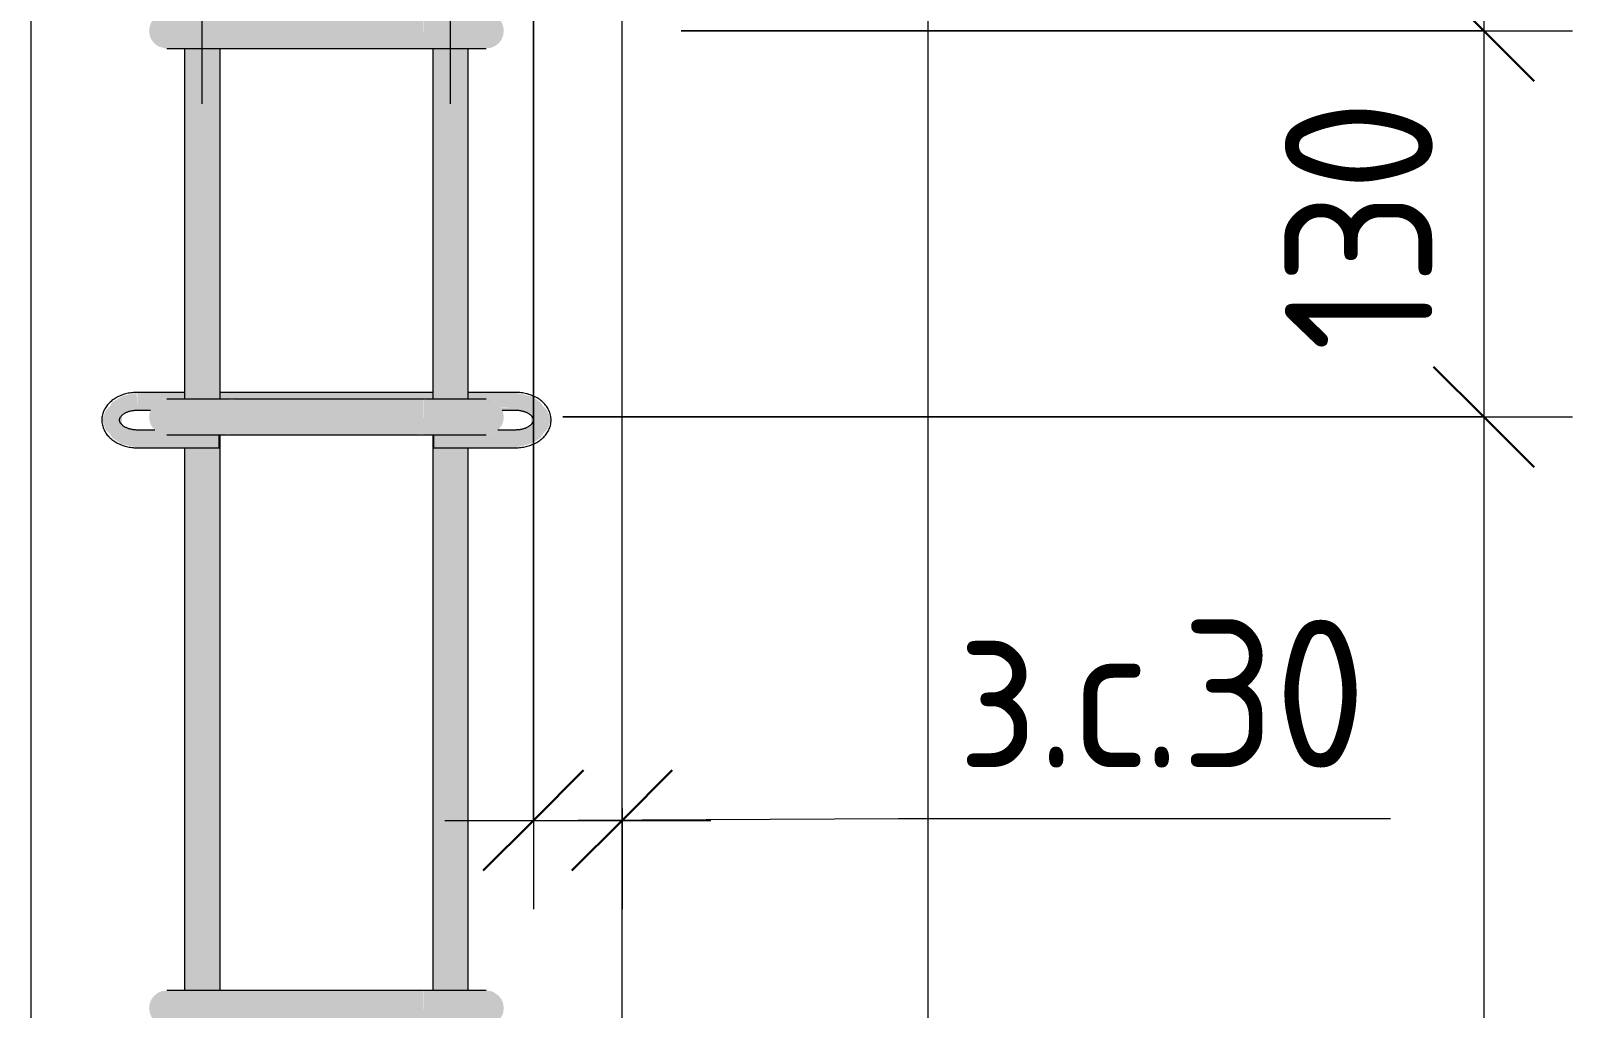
# Model space of a CAD drawing. Header units: millimetres. Extents: x 23200 to 49062, y -2858 to 35213.
# Drawn here: x 43885 to 44408, y -650 to -319 of the extents above; entities that cross this region are included whole.
import ezdxf

# ---------------------------------------------------------------- set-up
doc = ezdxf.new("R2010")
doc.units = ezdxf.units.MM
for name, color, linetype, lineweight in [('AA_Dim', 7, 'Continuous', 9), ('AA_Dim-20', 7, 'Continuous', 9), ('AA_Linii', 7, 'Continuous', 9), ('AA_Oformlenie', 7, 'Continuous', 9), ('AF_Stena_Опалубка', 253, 'Continuous', 20), ('KR_Armatura_Tonkie', 7, 'Continuous', 20)]:
    doc.layers.add(name, color=color, linetype=linetype, lineweight=lineweight)
doc.styles.add('ISOCPEUR_1', font='isocpeur.ttf', dxfattribs={"width": 0.9, "height": 50})
doc.dimstyles.new('00_Точн_3_знака__прозр_', dxfattribs={"dimscale": 304.8, "dimtxt": 49.799059, "dimasz": 0.111549, "dimexe": 0.098425, "dimexo": 0.065617, "dimgap": 0.006562, "dimtad": 1, "dimdec": 3, "dimrnd": 0.001, "dimdsep": 46, "dimtxsty": 'ISOCPEUR_1', "dimblk1": 'OBLIQUE', "dimblk2": 'OBLIQUE', "dimsah": 1, "dimcen": 0.09, "dimdle": 0.098425, "dimazin": 0, "dimtfac": 1, "dimtdec": 4, "dimtix": 1, "dimtmove": 0, "dimatfit": 3, "dimfxl": 1, "dimtvp": 1, "dimtolj": 1, "dimtzin": 0, "dimlwd": 18, "dimlwe": 18, "dimarcsym": 2})
doc.dimstyles.new('00_Точн_3_знака__прозр__1', dxfattribs={"dimscale": 304.8, "dimtxt": 49.799059, "dimasz": 0.111549, "dimexe": 0.098425, "dimexo": 0.065617, "dimgap": 0.006562, "dimtad": 1, "dimdec": 3, "dimrnd": 0.001, "dimdsep": 46, "dimtxsty": 'ISOCPEUR_1', "dimblk1": 'OBLIQUE', "dimblk2": 'OBLIQUE', "dimsah": 1, "dimcen": 0.09, "dimdle": 0.098425, "dimazin": 0, "dimtfac": 1, "dimtdec": 4, "dimtix": 1, "dimtmove": 1, "dimatfit": 3, "dimfxl": 1, "dimtvp": 1, "dimtolj": 1, "dimtzin": 0, "dimlwd": 18, "dimlwe": 18, "dimarcsym": 2})
doc.dimstyles.new('05_Округл_5мм__прозр_', dxfattribs={"dimscale": 304.8, "dimtxt": 49.799059, "dimasz": 0.111549, "dimexe": 0.098425, "dimexo": 0.065617, "dimgap": 0.006562, "dimtad": 1, "dimdec": 0, "dimrnd": 5, "dimdsep": 46, "dimtxsty": 'ISOCPEUR_1', "dimblk1": 'OBLIQUE', "dimblk2": 'OBLIQUE', "dimsah": 1, "dimcen": 0.09, "dimdle": 0.098425, "dimazin": 0, "dimtfac": 1, "dimtdec": 4, "dimtix": 1, "dimtmove": 1, "dimatfit": 3, "dimfxl": 1, "dimtvp": 1, "dimtolj": 1, "dimtzin": 0, "dimlwd": 18, "dimlwe": 18, "dimarcsym": 2})
doc.dimstyles.new('05_Округл_5мм__прозр__1', dxfattribs={"dimscale": 304.8, "dimtxt": 49.799059, "dimasz": 0.111549, "dimexe": 0.098425, "dimexo": 0.065617, "dimgap": 0.006562, "dimtad": 1, "dimdec": 0, "dimrnd": 5, "dimdsep": 46, "dimtxsty": 'ISOCPEUR_1', "dimblk1": 'OBLIQUE', "dimblk2": 'OBLIQUE', "dimsah": 1, "dimcen": 0.09, "dimdle": 0.098425, "dimazin": 0, "dimtfac": 1, "dimtdec": 4, "dimtix": 1, "dimtmove": 0, "dimatfit": 3, "dimfxl": 1, "dimtvp": 1, "dimtolj": 1, "dimtzin": 0, "dimlwd": 18, "dimlwe": 18, "dimarcsym": 2})

# ---------------------------------------------------------------- blocks, each defined once
blk = doc.blocks.new('350_Хомут прямоугольный верт _НесАрм_РабПлоск_ - 350_Хомут прямоугольный верт _НесАрм_РабПлоск_-3805022-Сечение 5')
at = {"layer": 'KR_Armatura_Tonkie', "lineweight": 9}
for points in [[(-31766.47, -456), (-31748, -455.8), (-31748, -444), (-31770.55, -444.2), (-31772, -444.8), (-31773.35, -445.89), (-31774.2, -447), (-31774.8, -448.45), (-31775, -450), (-31774.8, -451.55), (-31774.2, -453), (-31773.24, -454.24), (-31771.83, -455.27), (-31769.83, -455.89), (-31767.46, -456), (-31766.64, -456)], [(-31724.37, -456), (-31682, -455.8), (-31682.11, -444), (-31748, -444.2), (-31748, -456), (-31738.46, -456)], [(-31675.06, -456), (-31659.45, -455.8), (-31657.75, -455.01), (-31656.76, -454.24), (-31655.8, -453), (-31655.2, -451.55), (-31655, -450), (-31655.2, -448.45), (-31655.8, -447), (-31656.76, -445.76), (-31658.32, -444.67), (-31659.45, -444.2), (-31662.41, -444), (-31682, -444.2), (-31682, -456), (-31675.13, -456)]]:
    blk.add_hatch(color=256, dxfattribs=at).paths.add_polyline_path(points)
at = {"layer": 'KR_Armatura_Tonkie'}
for p, q in [((-31682, -444), (-31748, -444)), ((-31748, -456), (-31682, -456))]:
    blk.add_line(p, q, dxfattribs=at)
at = {"layer": 'KR_Armatura_Tonkie', "flags": 128}
for points in [[(-31748, -444), (-31748.84, -444), (-31749.68, -444), (-31750.51, -444), (-31751.35, -444), (-31752.17, -444), (-31752.99, -444), (-31753.8, -444), (-31754.61, -444), (-31755.4, -444), (-31756.18, -444), (-31756.94, -444), (-31757.7, -444), (-31758.43, -444), (-31759.15, -444), (-31759.86, -444), (-31760.54, -444), (-31761.2, -444), (-31761.85, -444), (-31762.47, -444), (-31763.06, -444), (-31763.64, -444), (-31764.19, -444), (-31764.71, -444), (-31765.2, -444), (-31765.67, -444), (-31766.11, -444), (-31766.52, -444), (-31766.9, -444), (-31767.25, -444), (-31767.57, -444), (-31767.86, -444), (-31768.12, -444), (-31768.34, -444), (-31768.54, -444), (-31768.69, -444), (-31768.82, -444), (-31768.91, -444), (-31768.97, -444), (-31769, -444), (-31769, -444)], [(-31661, -444), (-31661.02, -444), (-31661.07, -444), (-31661.15, -444), (-31661.27, -444), (-31661.42, -444), (-31661.6, -444), (-31661.82, -444), (-31662.07, -444), (-31662.35, -444), (-31662.66, -444), (-31663, -444), (-31663.37, -444), (-31663.78, -444), (-31664.21, -444), (-31664.67, -444), (-31665.16, -444), (-31665.67, -444), (-31666.21, -444), (-31666.78, -444), (-31667.37, -444), (-31667.98, -444), (-31668.62, -444), (-31669.28, -444), (-31669.96, -444), (-31670.65, -444), (-31671.37, -444), (-31672.1, -444), (-31672.85, -444), (-31673.61, -444), (-31674.39, -444), (-31675.18, -444), (-31675.98, -444), (-31676.79, -444), (-31677.61, -444), (-31678.43, -444), (-31679.26, -444), (-31680.1, -444), (-31680.93, -444), (-31681.77, -444), (-31682, -444)], [(-31769, -456), (-31768.98, -456), (-31768.93, -456), (-31768.85, -456), (-31768.73, -456), (-31768.58, -456), (-31768.4, -456), (-31768.18, -456), (-31767.93, -456), (-31767.65, -456), (-31767.34, -456), (-31767, -456), (-31766.63, -456), (-31766.22, -456), (-31765.79, -456), (-31765.33, -456), (-31764.84, -456), (-31764.33, -456), (-31763.79, -456), (-31763.22, -456), (-31762.63, -456), (-31762.02, -456), (-31761.38, -456), (-31760.72, -456), (-31760.04, -456), (-31759.35, -456), (-31758.63, -456), (-31757.9, -456), (-31757.15, -456), (-31756.39, -456), (-31755.61, -456), (-31754.82, -456), (-31754.02, -456), (-31753.21, -456), (-31752.39, -456), (-31751.57, -456), (-31750.74, -456), (-31749.9, -456), (-31749.07, -456), (-31748.23, -456), (-31748, -456)], [(-31682, -456), (-31681.16, -456), (-31680.32, -456), (-31679.49, -456), (-31678.65, -456), (-31677.83, -456), (-31677.01, -456), (-31676.2, -456), (-31675.39, -456), (-31674.6, -456), (-31673.82, -456), (-31673.06, -456), (-31672.3, -456), (-31671.57, -456), (-31670.85, -456), (-31670.14, -456), (-31669.46, -456), (-31668.8, -456), (-31668.15, -456), (-31667.53, -456), (-31666.94, -456), (-31666.36, -456), (-31665.81, -456), (-31665.29, -456), (-31664.8, -456), (-31664.33, -456), (-31663.89, -456), (-31663.48, -456), (-31663.1, -456), (-31662.75, -456), (-31662.43, -456), (-31662.14, -456), (-31661.88, -456), (-31661.66, -456), (-31661.46, -456), (-31661.31, -456), (-31661.18, -456), (-31661.09, -456), (-31661.03, -456), (-31661, -456), (-31661, -456)]]:
    blk.add_lwpolyline(points, dxfattribs=at)
blk = doc.blocks.new('265_Выпуск П одной длины _НесАрм_РабПлоск_ - В1 _d12_-3835162-Сечение 5')
at = {"layer": 'KR_Armatura_Tonkie'}
h = blk.add_hatch(color=256, dxfattribs=at)
h.paths.add_polyline_path([(-31760, -1906), (-31751, -1906), (-31751.2, -1764.13), (-31763, -1764.13), (-31762.8, -1906), (-31761.24, -1906)])
h.paths.add_polyline_path([(-31759.9, -1752.13), (-31751, -1752), (-31751.2, -1656), (-31751.27, -1656), (-31751.27, -1660.41), (-31763, -1660.41), (-31762.8, -1752.13), (-31760, -1752.13)])
h.paths.add_polyline_path([(-31759.68, -1644), (-31751, -1644), (-31751.2, -1456), (-31763, -1456), (-31762.8, -1644), (-31759.84, -1644)])
h.paths.add_polyline_path([(-31757.36, -1444), (-31751, -1444), (-31751.2, -1256), (-31751.27, -1256), (-31751.27, -1260.41), (-31763, -1260.41), (-31762.8, -1444), (-31758.25, -1444)])
h.paths.add_polyline_path([(-31760, -1244), (-31751, -1244), (-31751.2, -1056), (-31763, -1056), (-31762.8, -1244), (-31760.89, -1244)])
h.paths.add_polyline_path([(-31759.47, -1044), (-31751, -1044), (-31751.2, -856), (-31751.27, -856), (-31751.27, -860.41), (-31763, -860.41), (-31762.8, -1044), (-31759.68, -1044)])
h.paths.add_polyline_path([(-31759.59, -844), (-31751, -844), (-31751.2, -656), (-31763, -656), (-31762.8, -844), (-31759.68, -844)])
h.paths.add_polyline_path([(-31759.22, -644), (-31751, -644), (-31751.2, -456), (-31751.27, -456.21), (-31751.43, -460.41), (-31763, -460.41), (-31762.8, -644), (-31759.68, -644)])
h.paths.add_polyline_path([(-31762.2, -444), (-31751, -444), (-31751.2, -325.36), (-31763, -325.36), (-31762.8, -444), (-31762.34, -444)])
h.paths.add_polyline_path([(-31759.01, -313.36), (-31751, -313.36), (-31751.2, -228.13), (-31763, -228.13), (-31762.8, -313.36), (-31759.68, -313.36)])
h.paths.add_polyline_path([(-31760, -216.13), (-31751, -216.13), (-31751.2, -112.13), (-31763, -112.13), (-31762.8, -216.13), (-31760.34, -216.13)])
h.paths.add_polyline_path([(-31762.95, -100.13), (-31751, -100), (-31751.2, 430), (-31763, 430), (-31763, -100.13)])
h = blk.add_hatch(color=256, dxfattribs=at)
h.paths.add_polyline_path([(-31675.3, -1906), (-31667, -1906), (-31667.2, -1792.51), (-31668.16, -1786.01), (-31671.53, -1778.45), (-31676, -1772.74), (-31679, -1770.44), (-31678.77, -1906), (-31676, -1906)])
h.paths.add_polyline_path([(-31667, -1764.81), (-31667.2, -1660.41), (-31678.73, -1660.31), (-31678.8, -1656), (-31679, -1656), (-31678.8, -1756.59), (-31675.91, -1757.82), (-31667.01, -1764.79)])
h.paths.add_polyline_path([(-31675.38, -1644), (-31667, -1644), (-31667.2, -1456), (-31679, -1456), (-31678.8, -1644), (-31675.84, -1644)])
h.paths.add_polyline_path([(-31673, -1444), (-31667, -1444), (-31667.2, -1260.41), (-31678.73, -1260.31), (-31678.94, -1256), (-31679, -1256), (-31678.8, -1444), (-31673.04, -1444)])
h.paths.add_polyline_path([(-31675.38, -1244), (-31667, -1244), (-31667.2, -1056), (-31679, -1056), (-31678.8, -1244), (-31675.59, -1244)])
h.paths.add_polyline_path([(-31678.8, -1044), (-31667, -1044), (-31667.2, -860.41), (-31678.73, -860.31), (-31678.91, -856), (-31679, -856), (-31678.92, -1044)])
h.paths.add_polyline_path([(-31670.79, -844), (-31667, -844), (-31667.2, -656), (-31679, -656), (-31678.8, -844), (-31671.45, -844)])
h.paths.add_polyline_path([(-31670.67, -644), (-31667, -644), (-31667.2, -460.41), (-31678.73, -460.31), (-31678.87, -456), (-31679, -456.21), (-31678.8, -644), (-31671.45, -644)])
h.paths.add_polyline_path([(-31675.38, -444), (-31667, -444), (-31667.2, -325.36), (-31679, -325.36), (-31678.8, -444), (-31676, -444)])
h.paths.add_polyline_path([(-31671.45, -313.36), (-31667, -313.36), (-31667.2, -223), (-31676.48, -226.74), (-31679, -227.07), (-31678.8, -313.36), (-31671.5, -313.36)])
h.paths.add_polyline_path([(-31679, -215.01), (-31671.32, -211.59), (-31667, -208.27), (-31667.2, -119.83), (-31672, -116.15), (-31679, -113.25), (-31679, -213.85)])
h.paths.add_polyline_path([(-31667, -105.34), (-31667.2, 430), (-31679, 430), (-31678.8, -101.21), (-31676, -101.61), (-31667.16, -105.28)])
for p, q in [((-31763, -325.36), (-31763, -444)), ((-31751, -444), (-31751, -325.36)), ((-31679, -325.36), (-31679, -444)), ((-31667, -444), (-31667, -325.36)), ((-31751, -644), (-31751, -456.21)), ((-31679, -456.21), (-31679, -644)), ((-31763, -460.41), (-31763, -644)), ((-31667, -644), (-31667, -460.37))]:
    blk.add_line(p, q, dxfattribs=at)
blk = doc.blocks.new('265_Выпуск П одной длины _НесАрм_РабПлоск_ - В1 _d12_-V53-Сечение 5')
at = {"layer": 'KR_Armatura_Tonkie'}
for p, q in [((-31763, -325.36), (-31763, -441.69)), ((-31751, -441.7), (-31751, -325.36)), ((-31679, -325.36), (-31679, -441.68)), ((-31667, -441.68), (-31667, -325.36)), ((-31751, -644), (-31751, -456.21)), ((-31679, -456.21), (-31679, -644)), ((-31763, -460.41), (-31763, -644)), ((-31667, -644), (-31667, -460.37))]:
    blk.add_line(p, q, dxfattribs=at)
blk = doc.blocks.new('265_Выпуск П одной длины _НесАрм_РабПлоск_ - В1 _d12_-V54-Сечение 5')
at = {"layer": 'KR_Armatura_Tonkie'}
for p, q in [((-31763, -325.36), (-31763, -441.69)), ((-31751, -441.7), (-31751, -325.36)), ((-31679, -325.36), (-31679, -441.68)), ((-31667, -441.68), (-31667, -325.36)), ((-31751, -644), (-31751, -456.21)), ((-31679, -456.21), (-31679, -644)), ((-31763, -460.41), (-31763, -644)), ((-31667, -644), (-31667, -460.37))]:
    blk.add_line(p, q, dxfattribs=at)
blk = doc.blocks.new('261_Шпилька массив _НесАрм_РабПлоск_ - 6 А240-3910254-Сечение 5')
at = {"layer": 'KR_Armatura_Tonkie'}
for points in [[(-31779, -459.53), (-31779, -454.41), (-31784.2, -452.99), (-31784.2, -448.92), (-31779, -446.8), (-31779.22, -441.78), (-31779.43, -441.88), (-31783.89, -442.86), (-31787.49, -445.05), (-31788.34, -446.5), (-31789.69, -447.77), (-31791, -451.05), (-31787.49, -457.05), (-31780.35, -459.14)], [(-31651, -459.53), (-31642.51, -457.05), (-31639, -451.05), (-31640.33, -447.69), (-31641.73, -446.38), (-31642.51, -445.05), (-31645.26, -443.09), (-31651, -441.78), (-31651, -446.8), (-31645.8, -448.92), (-31645.8, -452.44), (-31646.4, -453.15), (-31651, -454.51), (-31651, -458.91)], [(-31766.64, -459.53), (-31751.27, -459.53), (-31751.27, -456), (-31770.55, -455.8), (-31772.59, -454.74), (-31773.24, -454.41), (-31779, -454.6), (-31779, -459.53)], [(-31653.93, -459.53), (-31651, -459.53), (-31651, -454.41), (-31657.2, -454.58), (-31658.63, -455.46), (-31660.31, -455.91), (-31662.42, -456), (-31678.73, -456.21), (-31678.73, -459.53), (-31668.02, -459.53)], [(-31752.55, -460.41), (-31751.27, -460.31), (-31751.27, -459.53), (-31779, -459.53), (-31779, -460.41), (-31753.58, -460.41)], [(-31675.06, -460.41), (-31674.89, -460.4), (-31671.35, -460.38), (-31668.02, -460.41), (-31651, -460.31), (-31651, -459.53), (-31678.73, -459.53), (-31678.73, -460.41)]]:
    blk.add_hatch(color=256, dxfattribs=at).paths.add_polyline_path(points)
h = blk.add_hatch(color=256, dxfattribs=at)
h.paths.add_polyline_path([(-31653.93, -446.8), (-31651, -446.8), (-31651, -441.68), (-31667, -441.78), (-31667, -444), (-31659.45, -444.2), (-31658, -444.8), (-31656.27, -446.39), (-31655.74, -446.8)])
h.paths.add_polyline_path([(-31778.37, -446.8), (-31774.04, -446.8), (-31772.64, -445.3), (-31771.7, -444.68), (-31770.55, -444.2), (-31767.59, -444), (-31763, -443.9), (-31763, -441.68), (-31779, -441.78), (-31779, -446.8)])
h.paths.add_polyline_path([(-31751, -444), (-31679, -443.9), (-31679, -441.68), (-31751, -441.85), (-31751, -443.99)])
h = blk.add_hatch(color=256, dxfattribs=at)
h.paths.add_polyline_path([(-31779, -460.41), (-31779, -459.53), (-31787.49, -457.05), (-31784.4, -459.07), (-31779.22, -460.31)])
h.paths.add_polyline_path([(-31788.27, -455.71), (-31790.95, -451.18), (-31789.67, -454.4), (-31789.24, -454.8)])
h.paths.add_polyline_path([(-31784.2, -449.65), (-31783.53, -448.92), (-31779, -447.58), (-31779, -446.8), (-31784.2, -449.16), (-31784.2, -449.22)])
h = blk.add_hatch(color=256, dxfattribs=at)
h.paths.add_polyline_path([(-31779, -447.68), (-31774.44, -447.58), (-31774.2, -446.8), (-31779, -446.8), (-31779, -447.58)])
h.paths.add_polyline_path([(-31651, -447.68), (-31651, -446.8), (-31655.8, -447), (-31655.52, -447.68), (-31653.93, -447.68)])
h = blk.add_hatch(color=256, dxfattribs=at)
h.paths.add_polyline_path([(-31651, -460.41), (-31649.63, -460.01), (-31645.6, -458.92), (-31642.51, -457.05), (-31651, -459.53), (-31651, -460.31)])
h.paths.add_polyline_path([(-31641.66, -455.59), (-31640.31, -454.32), (-31639, -451.05), (-31640.76, -454.05)])
h.paths.add_polyline_path([(-31645.8, -449.1), (-31645.8, -448.92), (-31651, -446.8), (-31651, -447.68), (-31645.89, -449.08)])
for p, q in [((-31763, -441.68), (-31779, -441.68)), ((-31679, -441.68), (-31751, -441.68)), ((-31651, -441.68), (-31667, -441.68)), ((-31779, -447.68), (-31774.48, -447.68)), ((-31655.52, -447.68), (-31651, -447.68)), ((-31773.03, -454.41), (-31779, -454.41)), ((-31651, -454.41), (-31656.97, -454.41)), ((-31751.27, -456.2), (-31751.27, -459.53)), ((-31751.27, -460.31), (-31751.27, -456.2)), ((-31751.27, -459.53), (-31751.27, -460.41)), ((-31678.73, -456.2), (-31678.73, -460.31)), ((-31678.73, -459.53), (-31678.73, -456.2)), ((-31678.73, -460.41), (-31678.73, -459.53)), ((-31779, -460.41), (-31751.27, -460.41)), ((-31678.73, -460.41), (-31651, -460.41))]:
    blk.add_line(p, q, dxfattribs=at)
at = {"layer": 'KR_Armatura_Tonkie', "flags": 128}
for points in [[(-31779, -441.68), (-31779.44, -441.69), (-31779.89, -441.71), (-31780.33, -441.74), (-31780.77, -441.78), (-31781.21, -441.84), (-31781.65, -441.91), (-31782.08, -441.99), (-31782.52, -442.08), (-31782.94, -442.19), (-31783.36, -442.31), (-31783.78, -442.44), (-31784.19, -442.59), (-31784.6, -442.74), (-31785, -442.91), (-31785.39, -443.09), (-31785.77, -443.29), (-31786.15, -443.49), (-31786.52, -443.71), (-31786.87, -443.94), (-31787.22, -444.19), (-31787.56, -444.44), (-31787.89, -444.71), (-31788.2, -444.99), (-31788.5, -445.28), (-31788.79, -445.59), (-31789.07, -445.91), (-31789.33, -446.24), (-31789.58, -446.58), (-31789.81, -446.93), (-31790.02, -447.29), (-31790.21, -447.67), (-31790.38, -448.05), (-31790.54, -448.44), (-31790.67, -448.84), (-31790.78, -449.25), (-31790.87, -449.67), (-31790.94, -450.09), (-31790.98, -450.51), (-31791, -450.93), (-31791, -451.05)], [(-31639, -451.05), (-31639.01, -450.62), (-31639.05, -450.2), (-31639.11, -449.78), (-31639.19, -449.36), (-31639.3, -448.95), (-31639.42, -448.55), (-31639.57, -448.16), (-31639.74, -447.77), (-31639.93, -447.39), (-31640.14, -447.03), (-31640.36, -446.67), (-31640.6, -446.33), (-31640.86, -446), (-31641.13, -445.67), (-31641.42, -445.37), (-31641.72, -445.07), (-31642.03, -444.79), (-31642.35, -444.51), (-31642.69, -444.25), (-31643.03, -444.01), (-31643.39, -443.77), (-31643.75, -443.55), (-31644.13, -443.34), (-31644.51, -443.14), (-31644.9, -442.96), (-31645.29, -442.79), (-31645.7, -442.63), (-31646.11, -442.48), (-31646.52, -442.34), (-31646.94, -442.22), (-31647.37, -442.11), (-31647.8, -442.01), (-31648.23, -441.93), (-31648.67, -441.86), (-31649.11, -441.8), (-31649.55, -441.75), (-31649.99, -441.71), (-31650.44, -441.69), (-31650.88, -441.68), (-31651, -441.68)], [(-31785, -451.05), (-31785, -450.96), (-31784.99, -450.87), (-31784.98, -450.79), (-31784.96, -450.7), (-31784.94, -450.61), (-31784.91, -450.51), (-31784.87, -450.42), (-31784.83, -450.32), (-31784.77, -450.21), (-31784.71, -450.11), (-31784.65, -450), (-31784.57, -449.89), (-31784.48, -449.77), (-31784.38, -449.66), (-31784.27, -449.54), (-31784.15, -449.42), (-31784.02, -449.3), (-31783.88, -449.18), (-31783.73, -449.07), (-31783.57, -448.95), (-31783.4, -448.84), (-31783.22, -448.73), (-31783.03, -448.62), (-31782.83, -448.52), (-31782.62, -448.42), (-31782.41, -448.33), (-31782.18, -448.24), (-31781.95, -448.16), (-31781.71, -448.08), (-31781.47, -448.01), (-31781.22, -447.94), (-31780.96, -447.88), (-31780.7, -447.83), (-31780.43, -447.79), (-31780.17, -447.75), (-31779.9, -447.72), (-31779.62, -447.7), (-31779.35, -447.69), (-31779.07, -447.68), (-31779, -447.68)], [(-31651, -447.68), (-31650.72, -447.69), (-31650.45, -447.7), (-31650.18, -447.72), (-31649.91, -447.74), (-31649.64, -447.78), (-31649.37, -447.82), (-31649.11, -447.87), (-31648.85, -447.93), (-31648.6, -447.99), (-31648.35, -448.06), (-31648.11, -448.13), (-31647.88, -448.22), (-31647.65, -448.3), (-31647.44, -448.4), (-31647.22, -448.49), (-31647.02, -448.6), (-31646.83, -448.7), (-31646.65, -448.81), (-31646.47, -448.92), (-31646.31, -449.04), (-31646.16, -449.15), (-31646.01, -449.27), (-31645.88, -449.39), (-31645.76, -449.51), (-31645.65, -449.62), (-31645.55, -449.74), (-31645.46, -449.85), (-31645.37, -449.97), (-31645.3, -450.08), (-31645.24, -450.18), (-31645.19, -450.29), (-31645.14, -450.39), (-31645.1, -450.49), (-31645.07, -450.58), (-31645.05, -450.67), (-31645.03, -450.76), (-31645.01, -450.85), (-31645, -450.94), (-31645, -451.02), (-31645, -451.05)], [(-31791, -451.05), (-31790.99, -451.47), (-31790.95, -451.89), (-31790.89, -452.31), (-31790.81, -452.73), (-31790.7, -453.14), (-31790.58, -453.54), (-31790.43, -453.93), (-31790.26, -454.32), (-31790.07, -454.7), (-31789.86, -455.06), (-31789.64, -455.42), (-31789.4, -455.76), (-31789.14, -456.1), (-31788.87, -456.42), (-31788.58, -456.72), (-31788.28, -457.02), (-31787.97, -457.31), (-31787.65, -457.58), (-31787.31, -457.84), (-31786.97, -458.08), (-31786.61, -458.32), (-31786.25, -458.54), (-31785.87, -458.75), (-31785.49, -458.95), (-31785.1, -459.13), (-31784.71, -459.3), (-31784.3, -459.46), (-31783.89, -459.61), (-31783.48, -459.75), (-31783.06, -459.87), (-31782.63, -459.98), (-31782.2, -460.08), (-31781.77, -460.16), (-31781.33, -460.23), (-31780.89, -460.29), (-31780.45, -460.34), (-31780.01, -460.38), (-31779.56, -460.4), (-31779.12, -460.41), (-31779, -460.41)], [(-31779, -454.41), (-31779.28, -454.41), (-31779.55, -454.39), (-31779.82, -454.37), (-31780.09, -454.35), (-31780.36, -454.31), (-31780.63, -454.27), (-31780.89, -454.22), (-31781.15, -454.17), (-31781.4, -454.1), (-31781.65, -454.03), (-31781.89, -453.96), (-31782.12, -453.87), (-31782.35, -453.79), (-31782.56, -453.69), (-31782.78, -453.6), (-31782.98, -453.5), (-31783.17, -453.39), (-31783.35, -453.28), (-31783.53, -453.17), (-31783.69, -453.05), (-31783.84, -452.94), (-31783.99, -452.82), (-31784.12, -452.7), (-31784.24, -452.58), (-31784.35, -452.47), (-31784.45, -452.35), (-31784.54, -452.24), (-31784.63, -452.12), (-31784.7, -452.01), (-31784.76, -451.91), (-31784.81, -451.8), (-31784.86, -451.7), (-31784.9, -451.6), (-31784.93, -451.51), (-31784.95, -451.42), (-31784.97, -451.33), (-31784.99, -451.24), (-31785, -451.15), (-31785, -451.07), (-31785, -451.05)], [(-31651, -460.41), (-31650.56, -460.4), (-31650.11, -460.38), (-31649.67, -460.35), (-31649.23, -460.31), (-31648.79, -460.25), (-31648.35, -460.18), (-31647.92, -460.1), (-31647.48, -460.01), (-31647.06, -459.9), (-31646.64, -459.78), (-31646.22, -459.65), (-31645.81, -459.51), (-31645.4, -459.35), (-31645, -459.18), (-31644.61, -459), (-31644.23, -458.8), (-31643.85, -458.6), (-31643.48, -458.38), (-31643.13, -458.15), (-31642.78, -457.9), (-31642.44, -457.65), (-31642.11, -457.38), (-31641.8, -457.1), (-31641.5, -456.81), (-31641.21, -456.5), (-31640.93, -456.18), (-31640.67, -455.85), (-31640.42, -455.51), (-31640.19, -455.16), (-31639.98, -454.8), (-31639.79, -454.42), (-31639.62, -454.04), (-31639.46, -453.65), (-31639.33, -453.25), (-31639.22, -452.84), (-31639.13, -452.42), (-31639.06, -452.01), (-31639.02, -451.58), (-31639, -451.16), (-31639, -451.05)], [(-31645, -451.05), (-31645, -451.13), (-31645.01, -451.22), (-31645.02, -451.3), (-31645.04, -451.39), (-31645.06, -451.48), (-31645.09, -451.58), (-31645.13, -451.67), (-31645.17, -451.77), (-31645.23, -451.88), (-31645.29, -451.98), (-31645.35, -452.09), (-31645.43, -452.21), (-31645.52, -452.32), (-31645.62, -452.44), (-31645.73, -452.55), (-31645.85, -452.67), (-31645.98, -452.79), (-31646.12, -452.91), (-31646.27, -453.02), (-31646.43, -453.14), (-31646.6, -453.25), (-31646.78, -453.36), (-31646.97, -453.47), (-31647.17, -453.57), (-31647.38, -453.67), (-31647.59, -453.76), (-31647.82, -453.85), (-31648.05, -453.94), (-31648.29, -454.01), (-31648.53, -454.08), (-31648.78, -454.15), (-31649.04, -454.21), (-31649.3, -454.26), (-31649.57, -454.3), (-31649.83, -454.34), (-31650.1, -454.37), (-31650.38, -454.39), (-31650.65, -454.4), (-31650.93, -454.41), (-31651, -454.41)]]:
    blk.add_lwpolyline(points, dxfattribs=at)
blk = doc.blocks.new('261_Шпилька массив _НесАрм_РабПлоск_ - 6 А240-3909378-Сечение 5')
at = {"layer": 'KR_Armatura_Tonkie', "flags": 128}
for points in [[(-34509, -441.68), (-34509.44, -441.69), (-34509.89, -441.71), (-34510.33, -441.74), (-34510.77, -441.78), (-34511.21, -441.84), (-34511.65, -441.91), (-34512.08, -441.99), (-34512.52, -442.08), (-34512.94, -442.19), (-34513.36, -442.31), (-34513.78, -442.44), (-34514.19, -442.59), (-34514.6, -442.74), (-34515, -442.91), (-34515.39, -443.09), (-34515.77, -443.29), (-34516.15, -443.49), (-34516.52, -443.71), (-34516.87, -443.94), (-34517.22, -444.19), (-34517.56, -444.44), (-34517.89, -444.71), (-34518.2, -444.99), (-34518.5, -445.28), (-34518.79, -445.59), (-34519.07, -445.91), (-34519.33, -446.24), (-34519.58, -446.58), (-34519.81, -446.93), (-34520.02, -447.29), (-34520.21, -447.67), (-34520.38, -448.05), (-34520.54, -448.44), (-34520.67, -448.84), (-34520.78, -449.25), (-34520.87, -449.67), (-34520.94, -450.09), (-34520.98, -450.51), (-34521, -450.93), (-34521, -451.05)], [(-34369, -451.05), (-34369.01, -450.62), (-34369.05, -450.2), (-34369.11, -449.78), (-34369.19, -449.36), (-34369.3, -448.95), (-34369.42, -448.55), (-34369.57, -448.16), (-34369.74, -447.77), (-34369.93, -447.39), (-34370.14, -447.03), (-34370.36, -446.67), (-34370.6, -446.33), (-34370.86, -446), (-34371.13, -445.67), (-34371.42, -445.37), (-34371.72, -445.07), (-34372.03, -444.79), (-34372.35, -444.51), (-34372.69, -444.25), (-34373.03, -444.01), (-34373.39, -443.77), (-34373.75, -443.55), (-34374.13, -443.34), (-34374.51, -443.14), (-34374.9, -442.96), (-34375.29, -442.79), (-34375.7, -442.63), (-34376.11, -442.48), (-34376.52, -442.34), (-34376.94, -442.22), (-34377.37, -442.11), (-34377.8, -442.01), (-34378.23, -441.93), (-34378.67, -441.86), (-34379.11, -441.8), (-34379.55, -441.75), (-34379.99, -441.71), (-34380.44, -441.69), (-34380.88, -441.68), (-34381, -441.68)], [(-34376.47, -448.92), (-34376.31, -449.04), (-34376.16, -449.15), (-34376.01, -449.27), (-34375.88, -449.39), (-34375.76, -449.51)], [(-34521, -451.05), (-34520.99, -451.47), (-34520.95, -451.89), (-34520.89, -452.31), (-34520.81, -452.73), (-34520.7, -453.14), (-34520.58, -453.54), (-34520.43, -453.93), (-34520.26, -454.32), (-34520.07, -454.7), (-34519.86, -455.06), (-34519.64, -455.42), (-34519.4, -455.76), (-34519.14, -456.1), (-34518.87, -456.42), (-34518.58, -456.72), (-34518.28, -457.02), (-34517.97, -457.31), (-34517.65, -457.58), (-34517.31, -457.84), (-34516.97, -458.08), (-34516.61, -458.32), (-34516.25, -458.54), (-34515.87, -458.75), (-34515.49, -458.95), (-34515.1, -459.13), (-34514.71, -459.3), (-34514.3, -459.46), (-34513.89, -459.61), (-34513.48, -459.75), (-34513.06, -459.87), (-34512.63, -459.98), (-34512.2, -460.08), (-34511.77, -460.16), (-34511.33, -460.23), (-34510.89, -460.29), (-34510.45, -460.34), (-34510.01, -460.38), (-34509.56, -460.4), (-34509.12, -460.41), (-34509, -460.41)], [(-34513.53, -453.17), (-34513.69, -453.05), (-34513.84, -452.94), (-34513.99, -452.82), (-34514.12, -452.7), (-34514.24, -452.58)], [(-34381, -460.41), (-34380.56, -460.4), (-34380.11, -460.38), (-34379.67, -460.35), (-34379.23, -460.31), (-34378.79, -460.25), (-34378.35, -460.18), (-34377.92, -460.1), (-34377.48, -460.01), (-34377.06, -459.9), (-34376.64, -459.78), (-34376.22, -459.65), (-34375.81, -459.51), (-34375.4, -459.35), (-34375, -459.18), (-34374.61, -459), (-34374.23, -458.8), (-34373.85, -458.6), (-34373.48, -458.38), (-34373.13, -458.15), (-34372.78, -457.9), (-34372.44, -457.65), (-34372.11, -457.38), (-34371.8, -457.1), (-34371.5, -456.81), (-34371.21, -456.5), (-34370.93, -456.18), (-34370.67, -455.85), (-34370.42, -455.51), (-34370.19, -455.16), (-34369.98, -454.8), (-34369.79, -454.42), (-34369.62, -454.04), (-34369.46, -453.65), (-34369.33, -453.25), (-34369.22, -452.84), (-34369.13, -452.42), (-34369.06, -452.01), (-34369.02, -451.58), (-34369, -451.16), (-34369, -451.05)]]:
    blk.add_lwpolyline(points, dxfattribs=at)
blk = doc.blocks.new('011_Прямоугольник обрыва _ЭлУзла_ - 011_Прямоугольник обрыва _ЭлУзла_-3922142-Сечение 5')
at = {"layer": 'AA_Oformlenie'}
blk.add_line((-31511.48, -173.06), (-31511.48, -1703.79), dxfattribs=at)
blk = doc.blocks.new('DIMBLOCK139-Сечение 5')
at = {"layer": 'AA_Dim-20', "lineweight": 18}
for p, q in [((44376.92, -240), (44376.92, -319.36)), ((44105.33, -270), (44406.92, -270)), ((44376.92, -270), (44105.33, -270)), ((44526.59, -366.91), (44376.92, -294.68)), ((44105.33, -319.36), (44406.92, -319.36)), ((44376.92, -319.36), (44105.33, -319.36)), ((44526.59, -450.12), (44526.59, -366.91))]:
    blk.add_line(p, q, dxfattribs=at)
at = {"layer": 'AA_Dim-20', "lineweight": 30}
for p, q in [((44376.92, -270), (44359.92, -253)), ((44376.92, -270), (44393.92, -287)), ((44376.92, -319.36), (44359.92, -302.36)), ((44376.92, -319.36), (44393.92, -336.36))]:
    blk.add_line(p, q, dxfattribs=at)
at = {"layer": 'AA_Dim-20', "color": 0, "lineweight": 18, "insert": (44459.26, -450.12), "char_height": 50, "width": 75.8478, "attachment_point": 1, "rotation": 90, "line_spacing_factor": 1.149209, "style": 'ISOCPEUR_1'}
blk.add_mtext('50', dxfattribs=at)
blk = doc.blocks.new('_Oblique')
at = {"color": 0, "linetype": 'ByBlock', "lineweight": -2}
blk.add_line((-0.5, -0.5), (0.5, 0.5), dxfattribs=at)
blk = doc.blocks.new('DIMBLOCK140-Сечение 5')
at = {"layer": 'AA_Dim-20', "lineweight": 30}
for p, q in [((44376.92, -319.36), (44359.92, -302.36)), ((44376.92, -319.36), (44393.92, -336.36)), ((44376.92, -450), (44359.92, -433)), ((44376.92, -450), (44393.92, -467))]:
    blk.add_line(p, q, dxfattribs=at)
at = {"layer": 'AA_Dim-20', "lineweight": 18}
for p, q in [((44105.33, -319.36), (44406.92, -319.36)), ((44376.92, -319.36), (44105.33, -319.36)), ((44376.92, -319.36), (44376.92, -450)), ((44065.33, -450), (44406.92, -450)), ((44376.92, -450), (44065.33, -450))]:
    blk.add_line(p, q, dxfattribs=at)
at = {"layer": 'AA_Dim-20', "color": 0, "lineweight": 18, "insert": (44309.6, -427.78), "char_height": 50, "width": 103.4288, "attachment_point": 1, "rotation": 90, "line_spacing_factor": 1.149209, "style": 'ISOCPEUR_1'}
blk.add_mtext('130', dxfattribs=at)
blk = doc.blocks.new('DIMBLOCK141-Сечение 5')
at = {"layer": 'AA_Dim-20', "lineweight": 30}
for p, q in [((44376.92, -450), (44359.92, -433)), ((44376.92, -450), (44393.92, -467)), ((44376.92, -1650), (44359.92, -1633)), ((44376.92, -1650), (44393.92, -1667))]:
    blk.add_line(p, q, dxfattribs=at)
at = {"layer": 'AA_Dim-20', "lineweight": 18}
for p, q in [((44065.33, -450), (44406.92, -450)), ((44376.92, -450), (44065.33, -450)), ((44376.92, -450), (44376.92, -1650)), ((44065.33, -1650), (44406.92, -1650)), ((44376.92, -1650), (44065.33, -1650))]:
    blk.add_line(p, q, dxfattribs=at)
at = {"layer": 'AA_Dim-20', "color": 0, "lineweight": 18, "insert": (44309.6, -1203.71), "char_height": 50, "width": 368.8961, "attachment_point": 1, "rotation": 90, "line_spacing_factor": 1.149209, "style": 'ISOCPEUR_1'}
blk.add_mtext('200х6=1200', dxfattribs=at)
blk = doc.blocks.new('DIMBLOCK145-Сечение 5')
at = {"layer": 'AA_Dim-20', "lineweight": 30}
for p, q in [((44591.27, -270), (44574.27, -253)), ((44591.27, -270), (44608.27, -287)), ((44591.27, -1700), (44574.27, -1683)), ((44591.27, -1700), (44608.27, -1717))]:
    blk.add_line(p, q, dxfattribs=at)
at = {"layer": 'AA_Dim-20', "lineweight": 18}
for p, q in [((44105.33, -270), (44621.27, -270)), ((44591.27, -270), (44105.33, -270)), ((44591.27, -270), (44591.27, -1730)), ((44105.33, -1700), (44621.27, -1700)), ((44591.27, -1700), (44105.33, -1700))]:
    blk.add_line(p, q, dxfattribs=at)
at = {"layer": 'AA_Dim-20', "color": 0, "lineweight": 18, "insert": (44523.95, -1046.29), "char_height": 50, "width": 147.0988, "attachment_point": 1, "rotation": 90, "line_spacing_factor": 1.149209, "style": 'ISOCPEUR_1'}
blk.add_mtext('1430', dxfattribs=at)
blk = doc.blocks.new('DIMBLOCK146-Сечение 5')
at = {"layer": 'AA_Dim-20', "lineweight": 18}
for p, q in [((44731.27, -40), (44731.27, -2030)), ((44105.33, -70), (44761.27, -70)), ((44731.27, -70), (44105.33, -70)), ((44105.33, -2000), (44761.27, -2000)), ((44731.27, -2000), (44105.33, -2000))]:
    blk.add_line(p, q, dxfattribs=at)
at = {"layer": 'AA_Dim-20', "lineweight": 30}
for p, q in [((44731.27, -70), (44714.27, -53)), ((44731.27, -70), (44748.27, -87)), ((44731.27, -2000), (44714.27, -1983)), ((44731.27, -2000), (44748.27, -2017))]:
    blk.add_line(p, q, dxfattribs=at)
at = {"layer": 'AA_Dim-20', "color": 0, "lineweight": 18, "insert": (44663.95, -1093.9), "char_height": 50, "width": 141.3527, "attachment_point": 1, "rotation": 90, "line_spacing_factor": 1.149209, "style": 'ISOCPEUR_1'}
blk.add_mtext('1930', dxfattribs=at)
blk = doc.blocks.new('DIMBLOCK160-Сечение 5')
at = {"layer": 'AA_Dim-20', "lineweight": 18}
for p, q in [((44055.33, -248.13), (44055.33, -616.47)), ((44055.33, -586.47), (44055.33, -248.13)), ((44085.33, -582.43), (44085.33, -616.47)), ((44085.33, -586.47), (44085.33, -582.43)), ((44025.33, -586.47), (44115.33, -586.47)), ((44178.83, -585.92), (44070.33, -586.47)), ((44345.36, -585.92), (44178.83, -585.92))]:
    blk.add_line(p, q, dxfattribs=at)
at = {"layer": 'AA_Dim-20', "lineweight": 30}
for p, q in [((44055.33, -586.47), (44072.33, -569.47)), ((44085.33, -586.47), (44102.33, -569.47)), ((44055.33, -586.47), (44038.33, -603.47)), ((44085.33, -586.47), (44068.33, -603.47))]:
    blk.add_line(p, q, dxfattribs=at)
at = {"layer": 'AA_Dim-20', "color": 0, "lineweight": 18, "insert": (44198.83, -518.6), "char_height": 50, "width": 175.829, "attachment_point": 1, "line_spacing_factor": 1.149209, "style": 'ISOCPEUR_1'}
blk.add_mtext('з.с.30', dxfattribs=at)

msp = doc.modelspace()

# ---------------------------------------------------------------- linework, layer by layer
at = {"layer": 'AA_Linii'}
for p, q in [((43943.3279, -343.9996), (43943.3279, -133.9996)), ((44027.3279, -343.9996), (44027.3279, -133.9996))]:
    msp.add_line(p, q, dxfattribs=at)
at = {"layer": 'AF_Stena_Опалубка'}
for p, q in [((43885.3279, -270), (43885.3279, -1700)), ((44085.3279, -1700), (44085.3279, -270))]:
    msp.add_line(p, q, dxfattribs=at)

# ---------------------------------------------------------------- block references
at = {"layer": 'AA_Oformlenie'}
msp.add_blockref('011_Прямоугольник обрыва _ЭлУзла_ - 011_Прямоугольник обрыва _ЭлУзла_-3922142-Сечение 5', (75700.3279, 0), dxfattribs=at)
at = {"layer": 'KR_Armatura_Tonkie'}
for name, p in [('265_Выпуск П одной длины _НесАрм_РабПлоск_ - В1 _d12_-3835162-Сечение 5', (75700.3279, 0)), ('265_Выпуск П одной длины _НесАрм_РабПлоск_ - В1 _d12_-V53-Сечение 5', (75700.3279, 0)), ('265_Выпуск П одной длины _НесАрм_РабПлоск_ - В1 _d12_-V53-Сечение 5', (75700.3279, 0)), ('265_Выпуск П одной длины _НесАрм_РабПлоск_ - В1 _d12_-V53-Сечение 5', (75700.3279, 0)), ('265_Выпуск П одной длины _НесАрм_РабПлоск_ - В1 _d12_-V53-Сечение 5', (75700.3279, 0)), ('265_Выпуск П одной длины _НесАрм_РабПлоск_ - В1 _d12_-V53-Сечение 5', (75700.3279, 0)), ('265_Выпуск П одной длины _НесАрм_РабПлоск_ - В1 _d12_-V54-Сечение 5', (75700.3279, 0)), ('261_Шпилька массив _НесАрм_РабПлоск_ - 6 А240-3910254-Сечение 5', (75700.3279, 0)), ('261_Шпилька массив _НесАрм_РабПлоск_ - 6 А240-3909378-Сечение 5', (78430.3279, 0)), ('261_Шпилька массив _НесАрм_РабПлоск_ - 6 А240-3909378-Сечение 5', (78430.3279, 0)), ('261_Шпилька массив _НесАрм_РабПлоск_ - 6 А240-3909378-Сечение 5', (78430.3279, 0))]:
    msp.add_blockref(name, p, dxfattribs=at)
at = {"layer": 'KR_Armatura_Tonkie', "lineweight": 9}
for p in [(75700.3279, 130.636), (75700.3279, 0), (75700.3279, -200)]:
    msp.add_blockref('350_Хомут прямоугольный верт _НесАрм_РабПлоск_ - 350_Хомут прямоугольный верт _НесАрм_РабПлоск_-3805022-Сечение 5', p, dxfattribs=at)

# ---------------------------------------------------------------- dimensions: what is measured, and where the dimension line sits
at = {"layer": 'AA_Dim', "lineweight": 18}
for base, p1, p2, dimstyle, override, picture, middle in [((44731.2713, -2000), (44085.3279, -69.9996), (44085.3279, -2000), '00_Точн_3_знака__прозр_', {"dimpost": '<>', "dimfxl": 1930.000362}, 'DIMBLOCK146-Сечение 5', (44704.2713, -1034.9998)), ((44591.2713, -1700), (44085.3279, -269.9996), (44085.3279, -1700), '00_Точн_3_знака__прозр_', {"dimpost": '<>', "dimfxl": 1430.000362}, 'DIMBLOCK145-Сечение 5', (44564.2713, -984.9998)), ((44376.9246, -450), (44085.3279, -319.364), (44045.3279, -450), '05_Округл_5мм__прозр__1', {"dimpost": '<>', "dimfxl": 136.622674}, 'DIMBLOCK140-Сечение 5', (44349.9246, -384.682)), ((44376.9246, -1650), (44045.3279, -450), (44045.3279, -1650), '05_Округл_5мм__прозр__1', {"dimpost": '200х6=<>', "dimfxl": 1200}, 'DIMBLOCK141-Сечение 5', (44349.9246, -1050))]:
    dim = msp.add_linear_dim(base=base, p1=p1, p2=p2, angle=90, dimstyle=dimstyle, override=override, dxfattribs=at)
    dim.commit()
    dim.dimension.update_dxf_attribs({"geometry": picture, "text_midpoint": middle})
dim = msp.add_linear_dim(base=(44085.3279, -586.4733), p1=(44055.3279, -228.1276), p2=(44085.3279, -562.4316), dimstyle='00_Точн_3_знака__прозр__1', override={"dimpost": 'з.с.<>', "dimfxl": 335.647386}, dxfattribs=at)
dim.commit()
dim.dimension.update_dxf_attribs({"geometry": 'DIMBLOCK160-Сечение 5', "text_midpoint": (44286.7495, -551.9301), "dimtype": 160})
dim = msp.add_linear_dim(base=(44376.9246, -319.364), p1=(44085.3279, -269.9996), p2=(44085.3279, -319.364), angle=90, dimstyle='05_Округл_5мм__прозр_', override={"dimpost": '<>', "dimfxl": 49.364399}, dxfattribs=at)
dim.commit()
dim.dimension.update_dxf_attribs({"geometry": 'DIMBLOCK139-Сечение 5', "text_midpoint": (44492.5965, -412.1929), "dimtype": 160, "text_rotation": 90})

doc.saveas('drawing.dxf')
